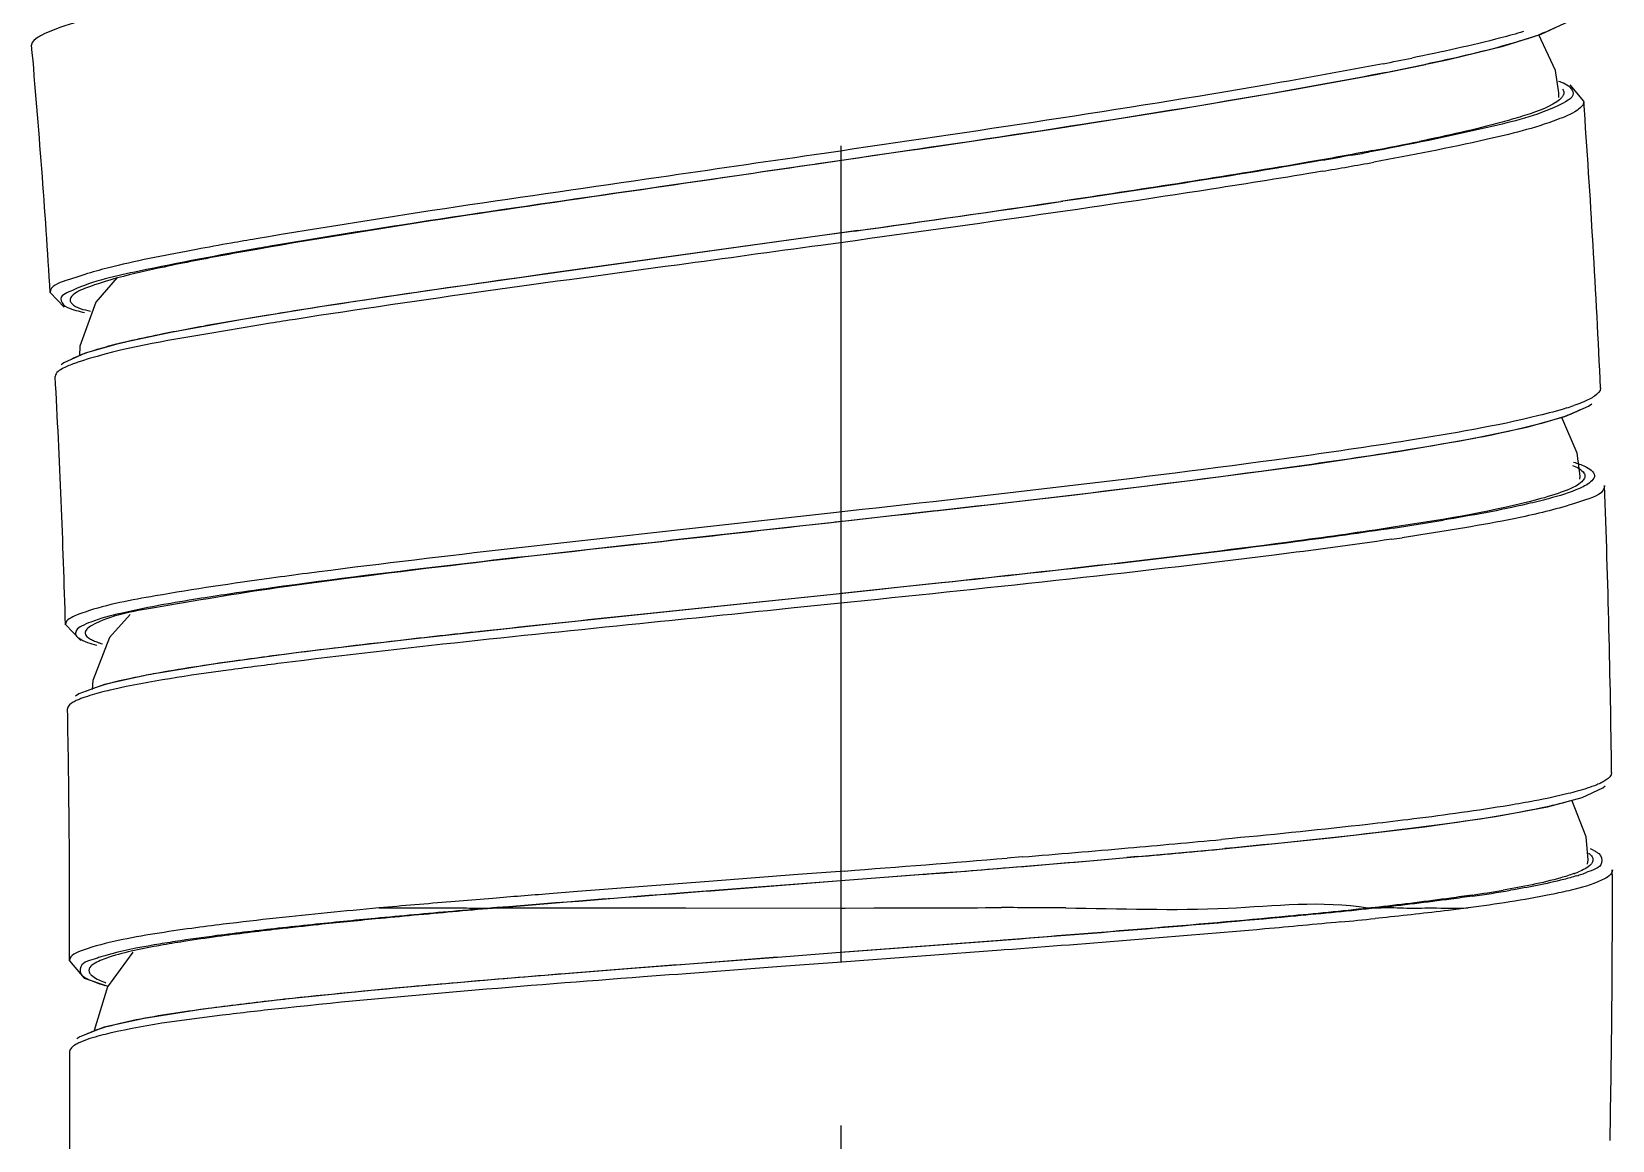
# Model space of a CAD drawing. Header units: millimetres. Extents: x 601 to 1195, y -13 to 407.
# Drawn here: x 1110.36 to 1122.66, y 245.98 to 254.6 of the extents above; entities that cross this region are included whole.
import ezdxf

# ---------------------------------------------------------------- set-up
doc = ezdxf.new("R2010")
doc.units = ezdxf.units.MM
doc.header["$LTSCALE"] = 0.1
doc.linetypes.add('CENTERX2', pattern=[101.6, 63.5, -12.7, 12.7, -12.7])
doc.layers.add('CENTER', color=1, linetype='CENTERX2')

msp = doc.modelspace()

# ---------------------------------------------------------------- linework, layer by layer
at = {"color": 7, "linetype": 'Continuous'}
for p, q in [((1121.8056, 254.4881), (1122.1022, 254.581)), ((1122.2125, 254.2983), (1122.0847, 254.5755)), ((1110.3613, 254.4988), (1110.3614, 254.4965)), ((1122.2405, 254.1244), (1122.2125, 254.2983)), ((1122.4331, 254.0606), (1122.3275, 254.1862)), ((1122.2391, 254.0875), (1122.2405, 254.1245)), ((1116.5444, 253.6565), (1116.4478, 253.6424)), ((1117.2375, 253.6835), (1116.4532, 253.5683)), ((1116.4532, 253.5683), (1116.4098, 253.5619)), ((1116.4532, 253.5683), (1116.4104, 253.562)), ((1118.481, 253.2975), (1118.3663, 253.2805)), ((1118.5004, 253.2982), (1118.3826, 253.2809)), ((1116.7619, 253.0499), (1116.4905, 253.0118)), ((1116.7875, 253.0532), (1116.5307, 253.0174)), ((1116.4905, 253.0118), (1114.3596, 252.7161)), ((1116.5307, 253.0174), (1116.492, 253.012)), ((1111.0263, 252.6874), (1110.8619, 252.4965)), ((1114.4666, 252.7311), (1113.5129, 252.5955)), ((1114.3596, 252.7161), (1114.1522, 252.6868)), ((1110.5065, 252.5719), (1110.6143, 252.4588)), ((1110.5065, 252.5719), (1110.5065, 252.5713)), ((1113.5129, 252.5955), (1112.6868, 252.4724)), ((1110.6229, 252.4648), (1110.6407, 252.4559)), ((1110.8619, 252.4965), (1110.7358, 252.1547)), ((1112.6868, 252.4724), (1112.0001, 252.3621)), ((1112.8762, 252.5012), (1112.7679, 252.4847)), ((1111.0535, 252.1779), (1110.7777, 252.1008)), ((1110.7358, 252.1547), (1110.7323, 252.08)), ((1110.5447, 251.9195), (1110.5447, 251.9173)), ((1122.5635, 251.8291), (1122.5636, 251.8285)), ((1121.9909, 251.5243), (1122.2866, 251.6067)), ((1122.3814, 251.3232), (1122.2632, 251.6002)), ((1122.4044, 251.144), (1122.3814, 251.3232)), ((1122.4026, 251.1194), (1122.4044, 251.144)), ((1117.3902, 250.8725), (1116.6017, 250.7838)), ((1116.6017, 250.7838), (1116.2645, 250.7462)), ((1116.6017, 250.7838), (1116.5581, 250.7789)), ((1116.6201, 250.2263), (1115.4708, 250.1066)), ((1116.6202, 250.2264), (1115.476, 250.1072)), ((1116.6606, 250.2306), (1116.6201, 250.2263)), ((1116.9128, 250.2571), (1116.6202, 250.2264)), ((1117.1185, 250.2793), (1116.6606, 250.2306)), ((1117.1201, 250.279), (1116.9128, 250.2571)), ((1117.4344, 250.3132), (1117.1185, 250.2793)), ((1117.4394, 250.313), (1117.1201, 250.279)), ((1115.476, 250.1072), (1114.343, 249.9882)), ((1115.4708, 250.1066), (1115.0704, 250.0649)), ((1116.6278, 250.1526), (1116.2927, 250.1182)), ((1110.6247, 249.9907), (1110.6247, 249.9886)), ((1110.6247, 249.9907), (1110.6247, 249.9883)), ((1110.6247, 249.9886), (1110.745, 249.8651)), ((1111.1279, 250.0664), (1110.9681, 249.8876)), ((1110.9681, 249.8876), (1110.8378, 249.5544)), ((1112.4583, 249.7739), (1111.7726, 249.6812)), ((1112.3286, 249.7572), (1112.2795, 249.7509)), ((1111.2666, 249.598), (1110.9283, 249.5229)), ((1111.7726, 249.6812), (1111.2666, 249.598)), ((1110.813, 249.4824), (1110.788, 249.4716)), ((1110.8482, 249.4956), (1110.813, 249.4824)), ((1110.8378, 249.5544), (1110.8324, 249.483)), ((1110.6407, 249.3361), (1110.6407, 249.3335)), ((1122.6497, 248.8385), (1122.6497, 248.8374)), ((1122.1515, 248.5717), (1122.4216, 248.6442)), ((1122.4512, 248.3376), (1122.3415, 248.6227)), ((1121.1113, 248.4774), (1121.0655, 248.4717)), ((1119.6984, 248.3256), (1119.616, 248.3177)), ((1122.4678, 248.1597), (1122.4512, 248.3376)), ((1117.4948, 248.0617), (1118.6217, 248.1545)), ((1118.0656, 248.1822), (1117.9484, 248.1726)), ((1118.9635, 248.1843), (1118.8785, 248.1768)), ((1122.4634, 248.1252), (1122.4663, 248.1595)), ((1115.6275, 247.9911), (1114.6069, 247.9122)), ((1116.3207, 248.0443), (1115.6275, 247.9911)), ((1116.6559, 247.9958), (1115.6426, 247.9179)), ((1116.6559, 247.9958), (1115.6436, 247.917)), ((1116.6501, 248.0697), (1116.3207, 248.0443)), ((1116.6841, 248.0724), (1116.6501, 248.0697)), ((1117.4948, 248.0617), (1116.6559, 247.9958)), ((1117.2976, 248.046), (1116.6898, 247.9984)), ((1114.6069, 247.9122), (1114.3858, 247.8948)), ((1115.6152, 247.9148), (1115.4344, 247.9007)), ((1115.5745, 247.9127), (1115.4356, 247.902)), ((1115.6426, 247.9179), (1115.5745, 247.9127)), ((1115.6436, 247.917), (1115.6152, 247.9148)), ((1113.9142, 247.8571), (1113.6216, 247.833)), ((1113.949, 247.8599), (1113.9142, 247.8571)), ((1113.9394, 247.7852), (1115.4487, 247.7852)), ((1113.9832, 247.7852), (1113.9464, 247.7821)), ((1113.9806, 247.7878), (1113.9489, 247.7852)), ((1113.9489, 247.7852), (1113.9832, 247.7852)), ((1115.4487, 247.7852), (1116.6553, 247.7848)), ((1116.6553, 247.7848), (1116.6891, 247.7848)), ((1116.6891, 247.7848), (1116.9105, 247.7852)), ((1120.7789, 247.7852), (1120.7551, 247.7827)), ((1120.8397, 247.7921), (1120.7791, 247.7852)), ((1120.7791, 247.7852), (1120.8319, 247.7852)), ((1120.8317, 247.7852), (1120.7834, 247.7801)), ((1120.8667, 247.7089), (1120.811, 247.7032)), ((1117.8947, 247.5328), (1116.6508, 247.4377)), ((1117.9105, 247.5328), (1116.6562, 247.4381)), ((1117.9209, 247.5348), (1117.8947, 247.5328)), ((1110.6553, 247.3767), (1110.6551, 247.3733)), ((1110.6563, 247.3746), (1110.7702, 247.2381)), ((1111.1477, 247.4423), (1110.9507, 247.1724)), ((1117.9011, 247.4565), (1116.6617, 247.3642)), ((1117.9264, 247.4584), (1117.9011, 247.4565)), ((1114.5669, 247.2781), (1114.5099, 247.2736)), ((1116.6617, 247.3642), (1116.1907, 247.3293)), ((1110.7702, 247.2381), (1110.954, 247.1769)), ((1113.0808, 247.1507), (1112.3117, 247.073)), ((1111.237, 246.9265), (1110.9243, 246.8571)), ((1110.6567, 246.6691), (1110.6566, 246.6665)), ((1110.6566, 246.6665), (1110.6566, 244.5844)), ((1122.6375, 245.9779), (1122.6375, 245.9776))]:
    msp.add_line(p, q, dxfattribs=at)
for points in [[(1122.1022, 254.581), (1122.2848, 254.6677), (1122.3087, 254.6851)], [(1120.819, 254.2677), (1121.3803, 254.384), (1121.8056, 254.4881)], [(1117.2375, 253.6835), (1118.3134, 253.8455), (1119.2796, 253.9978), (1120.1183, 254.1389), (1120.819, 254.2677)], [(1116.492, 253.012), (1115.5257, 252.8782), (1114.4666, 252.7311)], [(1112.0001, 252.3621), (1111.4576, 252.2643), (1111.0535, 252.1779)], [(1110.7777, 252.1008), (1110.6119, 252.0251), (1110.5916, 252.0092)], [(1122.2866, 251.6067), (1122.4709, 251.6878), (1122.4957, 251.7053)], [(1121.005, 251.3379), (1121.5674, 251.4351), (1121.9909, 251.5243)], [(1117.3902, 250.8725), (1118.4755, 250.9986), (1119.452, 251.1189), (1120.2992, 251.2323), (1121.005, 251.3379)], [(1114.343, 249.9882), (1113.3214, 249.8764), (1112.4583, 249.7739)], [(1110.9283, 249.5229), (1110.7286, 249.4493), (1110.7023, 249.4328)], [(1122.4216, 248.6442), (1122.5804, 248.7195), (1122.6002, 248.7359)], [(1121.195, 248.4161), (1121.7474, 248.4959), (1122.1515, 248.5717)], [(1118.6217, 248.1545), (1119.6266, 248.2449), (1120.4881, 248.3323), (1121.195, 248.4161)], [(1116.6508, 247.4377), (1116.1613, 247.401), (1115.0308, 247.3148), (1113.9938, 247.2313), (1113.0808, 247.1507)], [(1110.9507, 247.1724), (1110.8489, 246.8328), (1110.8486, 246.8273)], [(1112.3117, 247.073), (1111.6965, 246.9983), (1111.237, 246.9265)], [(1110.9243, 246.8571), (1110.7374, 246.7836), (1110.7126, 246.7662)]]:
    msp.add_lwpolyline(points, dxfattribs=at)
for centre, radius, start, end in [((1110.7413, 253.9867), 0.6594, 115.31809, 116.19114), ((1121.1516, 257.1212), 2.7102, 287.99825, 289.02382), ((1121.3382, 256.5812), 2.1388, 289.01398, 290.37261), ((1034.1562, 247.7852), 76.5002, 3.586927, 5.03297), ((1115.9839, 279.5561), 25.6748, 280.97547, 281.48218), ((1116.6738, 275.7134), 21.8423, 281.14636, 281.96714), ((1034.1562, 247.7852), 88.4998, 2.618594, 4.064638), ((1114.7242, 286.4805), 33.3677, 280.18724, 280.41822), ((1116.5674, 276.1599), 22.8777, 280.63355, 281.56716), ((1113.9017, 291.7544), 38.7876, 279.64275, 280.24602), ((1088.0062, 458.83), 207.7796, 277.954991, 278.40196), ((1087.8959, 461.1459), 210.0888, 277.90443, 278.343856), ((1117.3314, 223.0719), 30.2883, 99.92295, 100.40159), ((1118.4531, 215.6987), 37.8266, 99.65819, 99.95466), ((1119.1165, 212.2317), 41.2801, 99.62137, 99.74671), ((1134.1467, 110.7677), 143.3207, 98.019416, 98.534898), ((1120.8978, 199.1541), 53.9468, 98.66756, 99.29476), ((1115.2809, 232.5243), 20.1064, 100.27544, 100.56874), ((1116.9942, 222.9396), 29.8431, 99.27428, 100.22955), ((1120.1229, 202.8792), 50.0811, 98.85828, 99.07984), ((1111.5162, 249.9585), 2.2637, 106.60483, 107.33834), ((1111.5958, 249.693), 2.5408, 106.31453, 106.61287), ((1111.6577, 249.4811), 2.7616, 105.9195, 106.31301), ((1111.1341, 250.8159), 1.2816, 109.26201, 110.02078), ((1111.2365, 250.5207), 1.5941, 107.78376, 109.23421), ((1034.1562, 247.7852), 76.5002, 1.650261, 3.096305), ((1121.725, 253.5079), 1.9223, 287.44086, 289.13866), ((1121.8843, 252.7719), 1.2303, 290.24889, 291.58866), ((1034.1562, 247.7852), 88.4998, 0.681928, 2.127972), ((1117.3372, 274.8281), 24.3583, 278.53299, 279.45584), ((1116.3697, 281.9443), 31.6235, 278.30708, 278.45837), ((1118.6937, 202.7637), 48.0239, 97.40578, 97.73926), ((1116.3899, 219.9871), 30.5715, 97.81865, 98.51363), ((1146.4942, -51.0554), 302.7554, 95.95762, 96.189979), ((1111.039, 250.3125), 0.4894, 247.34656, 249.59682), ((1111.0957, 250.4649), 0.652, 249.5965, 251.64591), ((1111.1568, 250.6485), 0.8455, 251.62782, 253.11712), ((1129.1574, 109.6427), 141.1249, 96.22717, 96.355343), ((1117.1543, 212.2659), 37.8006, 97.4095, 97.54476), ((1034.1562, 247.7852), 76.5, 359.691488, 1.159728), ((1122.3794, 249.1419), 0.4271, 296.68651, 297.48761), ((1105.1062, 406.2471), 158.5953, 274.687063, 274.985742), ((1109.7337, 353.2649), 105.4114, 274.982818, 275.37938), ((1110.2978, 346.5048), 98.7016, 275.036887, 275.432764), ((1122.2772, 247.7762), 0.5129, 64.71278, 65.94563), ((1122.3073, 247.8397), 0.4425, 63.26504, 64.7166), ((1092.6794, 559.0506), 311.9033, 274.413972, 274.646938), ((1105.0795, 406.0604), 158.4855, 274.662811, 274.99495), ((1122.3742, 248.0813), 0.162, 50.73621, 53.3005), ((1097.7348, 495.6438), 248.3694, 274.517567, 274.671566), ((1122.0697, 248.8409), 0.8394, 289.94941, 292.51546), ((1121.9919, 249.2763), 1.3, 287.29034, 289.18232), ((1122.112, 248.9322), 0.9355, 289.16483, 291.59302), ((1034.1562, 247.7852), 88.4997, 358.829869, 0.191545), ((1131.6687, 29.2468), 219.33, 94.519528, 94.633988), ((1145.3103, -142.0777), 391.1223, 94.380631, 94.594431), ((1143.7596, -117.1824), 366.1803, 94.43643, 94.664229), ((1119.942, 258.848), 11.0819, 278.41658, 279.68381), ((1119.8831, 259.7557), 11.9976, 278.07634, 279.4949), ((1117.965, 194.4694), 53.5407, 95.253, 96.11267), ((1120.6072, 167.4652), 80.5953, 94.961005, 95.391614), ((1120.3437, 171.8054), 76.2452, 95.047249, 95.499822), ((1122.6746, 138.7472), 109.4608, 94.74409, 95.037466), ((1122.8766, 143.4054), 104.758, 94.890163, 95.060649), ((1123.1851, 138.0452), 110.128, 94.810912, 94.973511), ((1117.8945, 191.6785), 56.1091, 89.47897, 89.99062), ((1115.0177, 222.7859), 24.9915, 96.29133, 97.39142), ((1114.8323, 225.0872), 22.6776, 96.47639, 97.66336), ((1115.3017, 219.547), 28.3221, 96.15756, 96.99736), ((1116.3147, 212.2712), 35.579, 96.00515, 96.52037), ((1116.4364, 210.1757), 37.6813, 95.93503, 96.33441), ((1118.0089, 194.9608), 52.9772, 95.38813, 95.92512), ((1117.9044, 197.1414), 50.7921, 95.50003, 96.00309), ((1115.6804, 297.7922), 50.3511, 275.54142, 275.84837), ((1113.6397, 233.3923), 14.296, 97.38337, 98.69452), ((1113.5943, 234.3119), 13.3702, 97.67706, 98.81944), ((1111.2793, 246.4422), 1.0102, 108.16198, 109.77309), ((1154.0721, -255.0043), 503.8336, 94.259458, 94.497138), ((1125.1904, 113.8776), 133.8229, 94.577672, 94.936479), ((1111.3276, 248.5465), 1.4199, 252.61055, 253.80749), ((1111.212, 247.9658), 0.8093, 248.85863, 250.26353), ((1115.1347, 221.2383), 25.9882, 96.1997, 97.32289), ((1111.5779, 244.5811), 2.3657, 103.14338, 105.17835)]:
    msp.add_arc(centre, radius, start, end, dxfattribs=at)
for points, knots in [([(1110.8426, 254.7097), (1110.8017, 254.6988), (1110.6723, 254.6623), (1110.5428, 254.6223), (1110.4593, 254.5828)], [0, 0, 0, 0, 0.314186, 1, 1, 1, 1]), ([(1110.4503, 254.5784), (1110.437, 254.5719), (1110.4037, 254.5537), (1110.3612, 254.5243), (1110.3615, 254.4988)], [0, 0, 0, 0, 0.367551, 1, 1, 1, 1]), ([(1121.964, 254.6007), (1121.906, 254.5836), (1121.6186, 254.5051), (1121.3273, 254.4424), (1121.0948, 254.3951)], [0, 0, 0, 0, 0.2032973, 1, 1, 1, 1]), ([(1121.989, 254.5437), (1121.9379, 254.5271), (1121.6787, 254.4502), (1121.4147, 254.3908), (1121.2028, 254.3458)], [0, 0, 0, 0, 0.1988284, 1, 1, 1, 1]), ([(1120.8963, 254.2831), (1120.5916, 254.2229), (1119.1168, 253.9573), (1117.6339, 253.7406), (1116.4585, 253.569)], [0, 0, 0, 0, 0.2072334, 1, 1, 1, 1]), ([(1120.8721, 254.3509), (1120.5717, 254.2926), (1119.1332, 254.0358), (1117.6874, 253.8235), (1116.5444, 253.6565)], [0, 0, 0, 0, 0.2093998, 1, 1, 1, 1]), ([(1122.2747, 254.2018), (1122.3089, 254.1873), (1122.4069, 254.1038), (1122.2806, 254.0479), (1122.2356, 254.0264)], [0, 0, 0, 0, 0.4269772, 1, 1, 1, 1]), ([(1122.238, 254.2156), (1122.2445, 254.2134), (1122.2568, 254.2091), (1122.2689, 254.2042), (1122.2747, 254.2018)], [0, 0, 0, 0, 0.520189, 1, 1, 1, 1]), ([(1122.2677, 254.1524), (1122.2707, 254.1486), (1122.2756, 254.1406), (1122.2779, 254.1314), (1122.2782, 254.127)], [0, 0, 0, 0, 0.5246853, 1, 1, 1, 1]), ([(1122.2356, 254.0264), (1122.0656, 253.9452), (1121.5673, 253.8232), (1121.0722, 253.7206), (1120.7582, 253.6629)], [0, 0, 0, 0, 0.3710973, 1, 1, 1, 1]), ([(1122.2633, 254.0893), (1122.2521, 254.0758), (1122.1591, 254.0056), (1122.0471, 253.9718), (1121.9546, 253.9424)], [0, 0, 0, 0, 0.1532257, 1, 1, 1, 1]), ([(1122.4333, 254.0582), (1122.435, 254.0304), (1122.3554, 253.9633), (1122.282, 253.9364), (1122.2282, 253.9162)], [0, 0, 0, 0, 0.3266501, 1, 1, 1, 1]), ([(1122.2736, 254.105), (1122.2723, 254.1023), (1122.2692, 254.0969), (1122.2654, 254.0918), (1122.2633, 254.0893)], [0, 0, 0, 0, 0.4766508, 1, 1, 1, 1]), ([(1122.2782, 254.127), (1122.2784, 254.1233), (1122.2778, 254.1157), (1122.2753, 254.1086), (1122.2736, 254.105)], [0, 0, 0, 0, 0.4817508, 1, 1, 1, 1]), ([(1122.2282, 253.9162), (1122.0483, 253.8485), (1121.5716, 253.7325), (1121.0928, 253.6382), (1120.801, 253.5854)], [0, 0, 0, 0, 0.393285, 1, 1, 1, 1]), ([(1121.9546, 253.9424), (1121.9026, 253.9259), (1121.6387, 253.8496), (1121.3702, 253.7911), (1121.1547, 253.7468)], [0, 0, 0, 0, 0.19876, 1, 1, 1, 1]), ([(1116.4478, 253.6424), (1116.0452, 253.5837), (1114.5972, 253.3731), (1113.1483, 253.1664), (1112.1069, 252.9891)], [0, 0, 0, 0, 0.2780361, 1, 1, 1, 1]), ([(1120.7889, 253.6751), (1120.6221, 253.6436), (1119.8547, 253.5062), (1119.0841, 253.3873), (1118.481, 253.2975)], [0, 0, 0, 0, 0.2178247, 1, 1, 1, 1]), ([(1116.4098, 253.5619), (1116.008, 253.5029), (1114.5742, 253.2928), (1113.1394, 253.0871), (1112.112, 252.9071)], [0, 0, 0, 0, 0.2802612, 1, 1, 1, 1]), ([(1116.4104, 253.562), (1116.0227, 253.5055), (1114.6239, 253.3021), (1113.2244, 253.1019), (1112.2171, 252.9311)], [0, 0, 0, 0, 0.2772471, 1, 1, 1, 1]), ([(1120.6258, 253.6388), (1120.4682, 253.6105), (1119.7612, 253.4883), (1119.0518, 253.3798), (1118.5004, 253.2982)], [0, 0, 0, 0, 0.2231468, 1, 1, 1, 1]), ([(1120.3988, 253.5149), (1120.1126, 253.4662), (1118.8156, 253.2578), (1117.5144, 253.0774), (1116.5006, 252.9383)], [0, 0, 0, 0, 0.2209759, 1, 1, 1, 1]), ([(1112.1281, 252.9159), (1111.8165, 252.8624), (1111.3324, 252.768), (1110.8423, 252.6631), (1110.679, 252.5884)], [0, 0, 0, 0, 0.6377412, 1, 1, 1, 1]), ([(1111.914, 252.9558), (1111.8238, 252.9399), (1111.516, 252.8844), (1111.2088, 252.8242), (1110.9937, 252.7725)], [0, 0, 0, 0, 0.2928464, 1, 1, 1, 1]), ([(1116.5006, 252.9383), (1116.1274, 252.8871), (1114.7634, 252.7009), (1113.3988, 252.517), (1112.4108, 252.363)], [0, 0, 0, 0, 0.2736479, 1, 1, 1, 1]), ([(1111.863, 252.8625), (1111.7053, 252.8335), (1111.4274, 252.7794), (1111.0653, 252.6991), (1110.8281, 252.6255), (1110.7007, 252.5748), (1110.6718, 252.5401)], [0, 0, 0, 0, 0.3877094, 0.6865289, 0.8906853, 1, 1, 1, 1]), ([(1110.9937, 252.7725), (1110.8701, 252.7427), (1110.7344, 252.7004), (1110.5043, 252.6226), (1110.5067, 252.5719)], [0, 0, 0, 0, 0.7147494, 1, 1, 1, 1]), ([(1110.679, 252.5884), (1110.6451, 252.5729), (1110.5596, 252.5465), (1110.6034, 252.4758), (1110.6229, 252.4648)], [0, 0, 0, 0, 0.6240283, 1, 1, 1, 1]), ([(1110.6718, 252.5401), (1110.6683, 252.5357), (1110.6624, 252.527), (1110.6604, 252.5165), (1110.6608, 252.5118)], [0, 0, 0, 0, 0.5437292, 1, 1, 1, 1]), ([(1110.6608, 252.5118), (1110.6614, 252.5033), (1110.6975, 252.4474), (1110.7676, 252.4395), (1110.8194, 252.4267)], [0, 0, 0, 0, 0.1377526, 1, 1, 1, 1]), ([(1112.2195, 252.3328), (1112.0568, 252.3068), (1111.5647, 252.2226), (1111.0686, 252.1411), (1110.7496, 252.0386)], [0, 0, 0, 0, 0.3296706, 1, 1, 1, 1]), ([(1111.593, 252.2897), (1111.5231, 252.2766), (1111.291, 252.2316), (1111.0593, 252.1821), (1110.9002, 252.1368)], [0, 0, 0, 0, 0.3007391, 1, 1, 1, 1]), ([(1110.7008, 252.0669), (1110.6953, 252.0643), (1110.685, 252.0593), (1110.6749, 252.0538), (1110.6701, 252.0511)], [0, 0, 0, 0, 0.5224845, 1, 1, 1, 1]), ([(1122.5635, 251.8285), (1122.5644, 251.8023), (1122.5256, 251.7691), (1122.492, 251.75), (1122.4792, 251.7433)], [0, 0, 0, 0, 0.644905, 1, 1, 1, 1]), ([(1122.3011, 251.6739), (1122.2292, 251.6513), (1121.8233, 251.5441), (1121.4087, 251.4749), (1121.069, 251.4205)], [0, 0, 0, 0, 0.1798629, 1, 1, 1, 1]), ([(1122.3101, 251.6176), (1122.2429, 251.5928), (1121.8345, 251.474), (1121.4144, 251.4046), (1121.0659, 251.3479)], [0, 0, 0, 0, 0.1686212, 1, 1, 1, 1]), ([(1122.4092, 251.6604), (1122.3983, 251.6547), (1122.3744, 251.6433), (1122.35, 251.6331), (1122.3369, 251.6279)], [0, 0, 0, 0, 0.4674054, 1, 1, 1, 1]), ([(1121.069, 251.4205), (1120.7597, 251.371), (1119.273, 251.157), (1117.7801, 250.9898), (1116.5989, 250.8581)], [0, 0, 0, 0, 0.2085999, 1, 1, 1, 1]), ([(1121.0659, 251.3479), (1120.7593, 251.2981), (1119.2766, 251.0827), (1117.7874, 250.9161), (1116.6071, 250.7844)], [0, 0, 0, 0, 0.207307, 1, 1, 1, 1]), ([(1122.4436, 251.2192), (1122.4742, 251.2047), (1122.5564, 251.1524), (1122.4812, 251.091), (1122.4528, 251.0744)], [0, 0, 0, 0, 0.5062627, 1, 1, 1, 1]), ([(1122.5948, 251.0713), (1122.5968, 251.0094), (1122.3207, 250.9142), (1122.1533, 250.8687), (1122.0035, 250.8362)], [0, 0, 0, 0, 0.2878052, 1, 1, 1, 1]), ([(1122.4528, 251.0744), (1122.4362, 251.0648), (1122.3424, 251.0192), (1122.2418, 250.9901), (1122.1599, 250.9679)], [0, 0, 0, 0, 0.1841756, 1, 1, 1, 1]), ([(1122.4349, 251.1207), (1122.4288, 251.1103), (1122.3725, 251.0554), (1122.2965, 251.0308), (1122.2351, 251.0097)], [0, 0, 0, 0, 0.1566768, 1, 1, 1, 1]), ([(1122.442, 251.1452), (1122.4421, 251.1411), (1122.4409, 251.1325), (1122.4372, 251.1246), (1122.4349, 251.1207)], [0, 0, 0, 0, 0.4772584, 1, 1, 1, 1]), ([(1122.4363, 251.165), (1122.438, 251.1619), (1122.4408, 251.1555), (1122.4419, 251.1486), (1122.442, 251.1452)], [0, 0, 0, 0, 0.5149038, 1, 1, 1, 1]), ([(1122.2351, 251.0097), (1122.1641, 250.9852), (1121.7415, 250.8693), (1121.3081, 250.8009), (1120.9497, 250.7457)], [0, 0, 0, 0, 0.1715345, 1, 1, 1, 1]), ([(1122.1599, 250.9679), (1122.1058, 250.9533), (1121.8344, 250.887), (1121.5592, 250.8376), (1121.339, 250.8008)], [0, 0, 0, 0, 0.20049, 1, 1, 1, 1]), ([(1116.5989, 250.8581), (1116.2252, 250.8164), (1114.8595, 250.6649), (1113.4934, 250.5158), (1112.5036, 250.387)], [0, 0, 0, 0, 0.2736369, 1, 1, 1, 1]), ([(1122.0035, 250.8362), (1121.9353, 250.8215), (1121.6094, 250.7558), (1121.281, 250.7035), (1121.0212, 250.6648)], [0, 0, 0, 0, 0.2097615, 1, 1, 1, 1]), ([(1116.2645, 250.7462), (1115.8877, 250.7044), (1114.5424, 250.555), (1113.1965, 250.4074), (1112.231, 250.2744)], [0, 0, 0, 0, 0.2800628, 1, 1, 1, 1]), ([(1116.5581, 250.7789), (1116.1583, 250.7339), (1114.7284, 250.5736), (1113.2977, 250.4174), (1112.2712, 250.274)], [0, 0, 0, 0, 0.279669, 1, 1, 1, 1]), ([(1120.9497, 250.7457), (1120.7029, 250.7077), (1119.5337, 250.5432), (1118.36, 250.4132), (1117.4344, 250.3132)], [0, 0, 0, 0, 0.21149, 1, 1, 1, 1]), ([(1120.9515, 250.7394), (1120.7033, 250.702), (1119.535, 250.5405), (1118.3625, 250.4118), (1117.4394, 250.313)], [0, 0, 0, 0, 0.2128265, 1, 1, 1, 1]), ([(1120.9386, 250.6526), (1120.6342, 250.6082), (1119.2, 250.4184), (1117.7609, 250.2692), (1116.6278, 250.1526)], [0, 0, 0, 0, 0.2126064, 1, 1, 1, 1]), ([(1112.2265, 250.3502), (1111.9244, 250.3091), (1111.4395, 250.2356), (1110.9536, 250.1465), (1110.7769, 250.0869)], [0, 0, 0, 0, 0.6205251, 1, 1, 1, 1]), ([(1112.2712, 250.274), (1111.952, 250.2294), (1111.4746, 250.1447), (1110.9776, 250.0634), (1110.8299, 249.9818)], [0, 0, 0, 0, 0.6564534, 1, 1, 1, 1]), ([(1111.864, 250.2217), (1111.7829, 250.2095), (1111.5119, 250.1671), (1111.2413, 250.1201), (1111.0541, 250.076)], [0, 0, 0, 0, 0.2989296, 1, 1, 1, 1]), ([(1110.7769, 250.0869), (1110.7547, 250.0794), (1110.703, 250.0587), (1110.6265, 250.0281), (1110.6246, 249.9907)], [0, 0, 0, 0, 0.3847398, 1, 1, 1, 1]), ([(1111.0541, 250.076), (1110.9753, 250.0574), (1110.8703, 250.0321), (1110.7581, 249.982), (1110.7109, 249.9546), (1110.6963, 249.9111), (1110.7578, 249.8556), (1110.8184, 249.8424), (1110.8672, 249.8292)], [0, 0, 0, 0, 0.4104226, 0.541731, 0.6268051, 0.6797482, 0.7435257, 1, 1, 1, 1]), ([(1116.2927, 250.1182), (1115.9226, 250.0803), (1114.5913, 249.9442), (1113.2597, 249.8094), (1112.3011, 249.6886)], [0, 0, 0, 0, 0.2780368, 1, 1, 1, 1]), ([(1110.8299, 249.9818), (1110.8154, 249.9738), (1110.7919, 249.9601), (1110.7764, 249.9341), (1110.7767, 249.9236)], [0, 0, 0, 0, 0.6138493, 1, 1, 1, 1]), ([(1110.7767, 249.9236), (1110.7774, 249.9025), (1110.8113, 249.8785), (1110.8396, 249.8654), (1110.8505, 249.8609)], [0, 0, 0, 0, 0.6413462, 1, 1, 1, 1]), ([(1113.5357, 249.9004), (1113.4272, 249.8883), (1113.0246, 249.8429), (1112.6222, 249.7951), (1112.3286, 249.7572)], [0, 0, 0, 0, 0.2693041, 1, 1, 1, 1]), ([(1112.191, 249.7393), (1112.1063, 249.728), (1111.811, 249.6878), (1111.5161, 249.6433), (1111.3071, 249.6048)], [0, 0, 0, 0, 0.2868708, 1, 1, 1, 1]), ([(1111.3071, 249.6048), (1111.2589, 249.5959), (1111.1047, 249.5656), (1110.9504, 249.5315), (1110.8482, 249.4956)], [0, 0, 0, 0, 0.3113282, 1, 1, 1, 1]), ([(1112.3011, 249.6886), (1112.1637, 249.6713), (1111.7236, 249.6129), (1111.283, 249.5501), (1110.9851, 249.482)], [0, 0, 0, 0, 0.3118966, 1, 1, 1, 1]), ([(1110.9851, 249.482), (1110.9647, 249.4774), (1110.8946, 249.4607), (1110.8249, 249.4416), (1110.7765, 249.4249)], [0, 0, 0, 0, 0.2893949, 1, 1, 1, 1]), ([(1110.7167, 249.4014), (1110.7056, 249.3964), (1110.6769, 249.3819), (1110.6421, 249.3578), (1110.6407, 249.3361)], [0, 0, 0, 0, 0.357804, 1, 1, 1, 1]), ([(1110.7765, 249.4249), (1110.7657, 249.4211), (1110.7456, 249.4138), (1110.7258, 249.4055), (1110.7167, 249.4014)], [0, 0, 0, 0, 0.5311064, 1, 1, 1, 1]), ([(1122.5713, 248.7603), (1122.5592, 248.7542), (1122.4982, 248.7269), (1122.4341, 248.7073), (1122.3828, 248.693)], [0, 0, 0, 0, 0.20156, 1, 1, 1, 1]), ([(1122.6495, 248.8374), (1122.6491, 248.8143), (1122.617, 248.7855), (1122.5874, 248.7687), (1122.5766, 248.763)], [0, 0, 0, 0, 0.6534635, 1, 1, 1, 1]), ([(1122.0508, 248.6181), (1121.9851, 248.6056), (1121.6732, 248.5507), (1121.3592, 248.5083), (1121.1113, 248.4774)], [0, 0, 0, 0, 0.2109923, 1, 1, 1, 1]), ([(1122.3186, 248.6147), (1122.2498, 248.5952), (1121.8636, 248.5051), (1121.4702, 248.4517), (1121.1481, 248.4103)], [0, 0, 0, 0, 0.1803859, 1, 1, 1, 1]), ([(1122.3828, 248.693), (1122.3592, 248.6864), (1122.2494, 248.6578), (1122.1382, 248.6347), (1122.0508, 248.6181)], [0, 0, 0, 0, 0.215616, 1, 1, 1, 1]), ([(1121.1481, 248.4103), (1121.0362, 248.3959), (1120.5351, 248.3348), (1120.0329, 248.2837), (1119.6426, 248.2465)], [0, 0, 0, 0, 0.2233819, 1, 1, 1, 1]), ([(1121.0655, 248.4717), (1120.9621, 248.459), (1120.5069, 248.4054), (1120.0509, 248.3592), (1119.6984, 248.3256)], [0, 0, 0, 0, 0.227319, 1, 1, 1, 1]), ([(1122.5064, 248.235), (1122.5148, 248.2307), (1122.5301, 248.2224), (1122.5445, 248.2125), (1122.5508, 248.2075)], [0, 0, 0, 0, 0.5404538, 1, 1, 1, 1]), ([(1122.5508, 248.2075), (1122.5704, 248.1918), (1122.5934, 248.0992), (1122.4985, 248.0792), (1122.4562, 248.0623)], [0, 0, 0, 0, 0.3554414, 1, 1, 1, 1]), ([(1122.4767, 248.2067), (1122.4848, 248.2), (1122.4986, 248.1868), (1122.5051, 248.168), (1122.5051, 248.1599)], [0, 0, 0, 0, 0.5638662, 1, 1, 1, 1]), ([(1122.5051, 248.1599), (1122.5051, 248.154), (1122.5019, 248.1411), (1122.4943, 248.1305), (1122.4897, 248.1253)], [0, 0, 0, 0, 0.4597705, 1, 1, 1, 1]), ([(1122.356, 248.0519), (1122.323, 248.0398), (1122.1428, 247.9844), (1121.9571, 247.95), (1121.8061, 247.9241)], [0, 0, 0, 0, 0.1866247, 1, 1, 1, 1]), ([(1122.3783, 248.0351), (1122.3452, 248.0248), (1122.1753, 247.978), (1122.0017, 247.946), (1121.8623, 247.9225)], [0, 0, 0, 0, 0.1969299, 1, 1, 1, 1]), ([(1122.6556, 248.0811), (1122.6559, 248.0437), (1122.52, 247.9696), (1122.4174, 247.9444), (1122.3359, 247.9242)], [0, 0, 0, 0, 0.3077996, 1, 1, 1, 1]), ([(1121.5687, 247.8771), (1121.5128, 247.8691), (1121.2676, 247.8355), (1121.0218, 247.8063), (1120.8319, 247.7852)], [0, 0, 0, 0, 0.2283259, 1, 1, 1, 1]), ([(1121.5641, 247.8855), (1121.5094, 247.8774), (1121.2683, 247.843), (1121.0266, 247.8134), (1120.8397, 247.7921)], [0, 0, 0, 0, 0.2272306, 1, 1, 1, 1]), ([(1122.3359, 247.9242), (1122.2838, 247.9114), (1122.019, 247.8537), (1121.7507, 247.8142), (1121.5353, 247.7852)], [0, 0, 0, 0, 0.1979816, 1, 1, 1, 1]), ([(1113.063, 247.7852), (1113.1168, 247.7861), (1113.3433, 247.7851), (1113.5698, 247.7891), (1113.7423, 247.7852)], [0, 0, 0, 0, 0.2380044, 1, 1, 1, 1]), ([(1120.7834, 247.7801), (1120.5735, 247.7582), (1119.6167, 247.6654), (1118.6584, 247.5901), (1117.9105, 247.5328)], [0, 0, 0, 0, 0.2196104, 1, 1, 1, 1]), ([(1120.7551, 247.7827), (1120.5483, 247.7607), (1119.6045, 247.6675), (1118.6591, 247.5922), (1117.9209, 247.5348)], [0, 0, 0, 0, 0.2192307, 1, 1, 1, 1]), ([(1118.4047, 247.7852), (1118.8249, 247.7812), (1119.6045, 247.7479), (1120.3954, 247.8465), (1120.7526, 247.7852)], [0, 0, 0, 0, 0.5368615, 1, 1, 1, 1]), ([(1121.5355, 247.7851), (1121.484, 247.7786), (1121.2613, 247.7512), (1121.0383, 247.7267), (1120.8667, 247.7089)], [0, 0, 0, 0, 0.2311444, 1, 1, 1, 1]), ([(1111.8514, 247.6581), (1111.77, 247.6481), (1111.4967, 247.6126), (1111.2237, 247.5717), (1111.0343, 247.5317)], [0, 0, 0, 0, 0.2974536, 1, 1, 1, 1]), ([(1120.5426, 247.6764), (1120.3463, 247.6573), (1119.4748, 247.5773), (1118.6023, 247.5095), (1117.9264, 247.4584)], [0, 0, 0, 0, 0.2253725, 1, 1, 1, 1]), ([(1111.0343, 247.5317), (1110.9398, 247.5117), (1110.8243, 247.4826), (1110.6598, 247.4185), (1110.6555, 247.3767)], [0, 0, 0, 0, 0.6966086, 1, 1, 1, 1]), ([(1111.4787, 247.524), (1111.4237, 247.5155), (1111.2428, 247.486), (1111.0622, 247.4517), (1110.9394, 247.4166)], [0, 0, 0, 0, 0.3034944, 1, 1, 1, 1]), ([(1111.5444, 247.524), (1111.4832, 247.5145), (1111.2885, 247.4818), (1111.0934, 247.4444), (1110.9645, 247.4021)], [0, 0, 0, 0, 0.3134314, 1, 1, 1, 1]), ([(1110.8642, 247.3928), (1110.8211, 247.3775), (1110.7336, 247.3681), (1110.7353, 247.2767), (1110.7516, 247.262)], [0, 0, 0, 0, 0.6755178, 1, 1, 1, 1]), ([(1110.9376, 247.3928), (1110.9182, 247.3858), (1110.8715, 247.3667), (1110.8063, 247.333), (1110.8062, 247.2989)], [0, 0, 0, 0, 0.3768445, 1, 1, 1, 1]), ([(1110.9394, 247.4166), (1110.9262, 247.4128), (1110.9009, 247.4053), (1110.876, 247.397), (1110.8642, 247.3928)], [0, 0, 0, 0, 0.5249154, 1, 1, 1, 1]), ([(1110.7516, 247.262), (1110.7578, 247.2564), (1110.7728, 247.2455), (1110.7891, 247.2365), (1110.7982, 247.232)], [0, 0, 0, 0, 0.4494322, 1, 1, 1, 1]), ([(1110.8062, 247.2989), (1110.8062, 247.2925), (1110.8107, 247.2782), (1110.8205, 247.2674), (1110.8263, 247.262)], [0, 0, 0, 0, 0.4451088, 1, 1, 1, 1]), ([(1116.1907, 247.3293), (1115.833, 247.3027), (1114.5469, 247.206), (1113.2607, 247.1055), (1112.3348, 247.0068)], [0, 0, 0, 0, 0.278023, 1, 1, 1, 1]), ([(1113.6747, 247.2041), (1113.553, 247.1935), (1113.1038, 247.1537), (1112.6549, 247.1104), (1112.3281, 247.0746)], [0, 0, 0, 0, 0.2710102, 1, 1, 1, 1]), ([(1112.3348, 247.0068), (1112.1902, 246.9914), (1111.7334, 246.9388), (1111.2755, 246.8816), (1110.9689, 246.8104)], [0, 0, 0, 0, 0.3158992, 1, 1, 1, 1]), ([(1111.8222, 247.0146), (1111.7431, 247.0043), (1111.4812, 246.9684), (1111.2196, 246.927), (1111.0399, 246.8848)], [0, 0, 0, 0, 0.3019102, 1, 1, 1, 1]), ([(1110.9689, 246.8104), (1110.9445, 246.8048), (1110.8655, 246.7852), (1110.7867, 246.7623), (1110.7353, 246.7387)], [0, 0, 0, 0, 0.3061406, 1, 1, 1, 1]), ([(1110.829, 246.8217), (1110.8217, 246.8187), (1110.8081, 246.8127), (1110.7948, 246.8061), (1110.7886, 246.8027)], [0, 0, 0, 0, 0.5271717, 1, 1, 1, 1]), ([(1110.7078, 246.7247), (1110.6943, 246.7171), (1110.6723, 246.7033), (1110.6575, 246.6794), (1110.6567, 246.6691)], [0, 0, 0, 0, 0.5993541, 1, 1, 1, 1]), ([(1110.7353, 246.7387), (1110.7304, 246.7365), (1110.7212, 246.732), (1110.7121, 246.7272), (1110.7078, 246.7247)], [0, 0, 0, 0, 0.5212726, 1, 1, 1, 1])]:
    msp.add_open_spline(points, degree=3, knots=knots, dxfattribs=at)
for points in [[(1122.203, 254.6275), (1122.1642, 254.6078), (1122.1236, 254.5914), (1122.0828, 254.5762)], [(1110.6407, 252.4559), (1110.6826, 252.4371), (1110.7279, 252.4261), (1110.7728, 252.4162)], [(1110.8416, 252.1193), (1110.7938, 252.1044), (1110.7461, 252.0882), (1110.7008, 252.0669)], [(1110.6077, 251.9824), (1110.5815, 251.9685), (1110.5451, 251.9492), (1110.5445, 251.9195)], [(1110.6953, 252.0201), (1110.6655, 252.0092), (1110.6358, 251.9973), (1110.6077, 251.9824)], [(1122.4792, 251.7433), (1122.4395, 251.7226), (1122.3975, 251.7065), (1122.3552, 251.6918)], [(1122.3461, 251.2267), (1122.3797, 251.2128), (1122.4186, 251.1968), (1122.4363, 251.165)], [(1122.3537, 251.2526), (1122.3843, 251.2433), (1122.4147, 251.2329), (1122.4436, 251.2192)], [(1122.4897, 248.1253), (1122.4641, 248.0966), (1122.4266, 248.0803), (1122.3911, 248.0655)], [(1113.7423, 247.7852), (1113.8111, 247.7836), (1113.8802, 247.7805), (1113.9489, 247.7852)], [(1116.9105, 247.7852), (1117.2416, 247.786), (1117.5726, 247.7877), (1117.9036, 247.7875)], [(1120.8319, 247.7852), (1120.8979, 247.7908), (1120.9644, 247.7871), (1121.0305, 247.7852)], [(1121.0305, 247.7852), (1121.105, 247.7831), (1121.1795, 247.7851), (1121.254, 247.7852)], [(1121.254, 247.7852), (1121.3478, 247.7853), (1121.4416, 247.7809), (1121.5353, 247.7852)], [(1110.8263, 247.262), (1110.8525, 247.238), (1110.8869, 247.2239), (1110.9201, 247.211)], [(1110.7982, 247.232), (1110.8318, 247.2152), (1110.8675, 247.2027), (1110.9033, 247.1915)], [(1110.9585, 246.8643), (1110.9146, 246.8523), (1110.871, 246.8391), (1110.829, 246.8217)]]:
    msp.add_open_spline(points, degree=3, dxfattribs=at)
at = {"layer": 'CENTER'}
msp.add_line((1116.6562, 253.7136), (1116.6562, 172.7136), dxfattribs=at)

doc.saveas('drawing.dxf')
